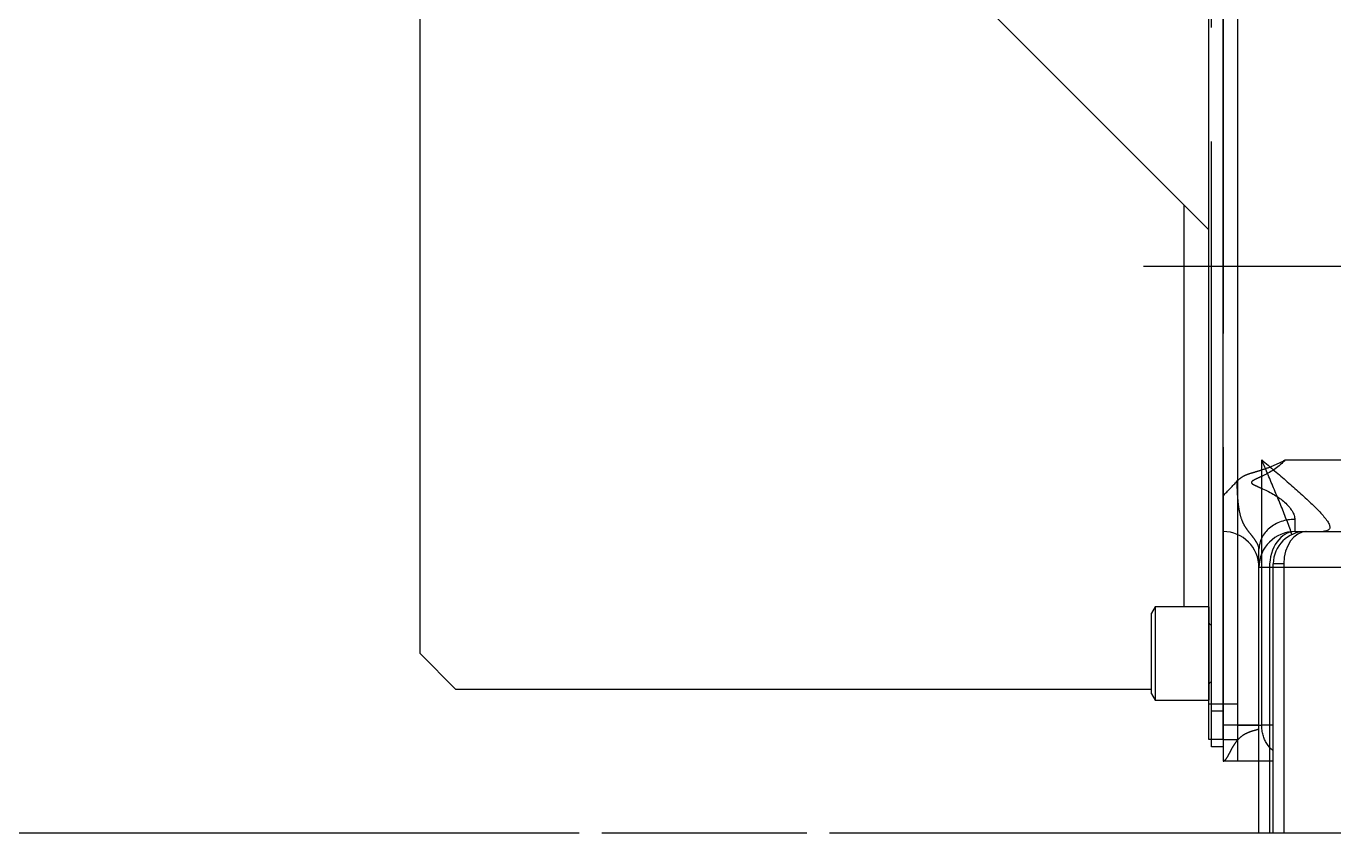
# Model space of a CAD drawing. Extents: x -2384 to 29887, y -2542 to 22350.
# Drawn here: x 4323.3 to 4505.7, y 992.5 to 1105 of the extents above; entities that cross this region are included whole.
import ezdxf

# ---------------------------------------------------------------- set-up
doc = ezdxf.new("R2010")
doc.units = 0
doc.header["$LTSCALE"] = 63.5
doc.header["$MEASUREMENT"] = 0
doc.linetypes.add('CENTER', pattern=[2, 1.25, -0.25, 0.25, -0.25])
doc.linetypes.add('PHANTOM', pattern=[2.5, 1.25, -0.25, 0.25, -0.25, 0.25, -0.25])
doc.layers.get('0').update_dxf_attribs({"linetype": 'CONTINUOUS'})
for name, color, linetype in [('$DDT_AUDIT_GENERATED_(407C)', 7, 'CONTINUOUS'), ('$DDT_AUDIT_GENERATED_(4084)', 7, 'CONTINUOUS'), ('$DDT_AUDIT_GENERATED_(780C)', 7, 'CONTINUOUS'), ('2', 2, 'CENTER'), ('4', 6, 'PHANTOM'), ('A290-7324-X804', 7, 'CONTINUOUS'), ('A290-7329-X201', 7, 'CONTINUOUS'), ('LIBRL_A6-BA-8X12', 7, 'CONTINUOUS')]:
    doc.layers.add(name, color=color, linetype=linetype)

# ---------------------------------------------------------------- blocks, each defined once
blk = doc.blocks.new('r2000ibSolutionArm-ev')
at = {"layer": '2'}
blk.add_line((-316.12, 79), (-283.76, 79), dxfattribs=at)
at = {"layer": '4'}
for p, q in [((-306.6, 17), (-306.6, 162)), ((-305, 42), (-305, 154)), ((-305, 149), (-305, 47)), ((-296.34, 52), (-257.55, 52)), ((-305, 47), (-305, 42)), ((-305, 42), (-305, 15)), ((-305, 17), (-305, 42)), ((-305, 17), (-305, 42)), ((-295, 43.69), (-295, 42)), ((-295, 42), (-267.93, 42)), ((-300, 37), (-300, 39.54)), ((-298.54, 37), (-300, 37)), ((-300, 0), (-300, 37)), ((-298.54, 37), (-298.54, 0)), ((-275, 37), (-298.54, 37)), ((-314.5, 31.5), (-315, 30.63)), ((-307, 31.5), (-314.5, 31.5)), ((-314.5, 31.5), (-314.5, 18.5)), ((-307, 31.5), (-307, 18.5)), ((-315, 19.37), (-315, 30.63)), ((-315, 19.37), (-314.5, 18.5)), ((-314.5, 18.5), (-307, 18.5)), ((-306.6, 17), (-305, 17)), ((-306.6, 12), (-306.6, 17)), ((-305, 15), (-305, 10)), ((-300, 15), (-305, 15)), ((-305, 12), (-306.6, 12)), ((-300, 10), (-305, 10)), ((-300, 0), (-298.54, 0)), ((-298.54, 0), (-275, 0))]:
    blk.add_line(p, q, dxfattribs=at)
for centre, radius, start, end in [((-338.98, 81.6), 48.49, 314.4802, 317.8507), ((-305, 37), 5, 0, 90), ((-295, 37), 5, 90, 180), ((-306.6, 29.4), 0.4, 180, 270), ((-306.6, 20.6), 0.4, 90, 180)]:
    blk.add_arc(centre, radius, start, end, dxfattribs=at)
for centre, major_axis, ratio, start_param, end_param in [((-295, 39.54), (5, 0), 0.830948, 1.570796, 3.141593), ((-295, 37), (0, 5), 0.707107, 0, 1.570796)]:
    blk.add_ellipse(centre, major_axis=major_axis, ratio=ratio, start_param=start_param, end_param=end_param, dxfattribs=at)
for points, knots in [([(-303.02, 49.06), (-302.82, 49.29), (-302.58, 49.48), (-302.18, 49.72), (-302.04, 49.8), (-301.76, 49.92), (-301.62, 49.97), (-301.19, 50.12), (-300.89, 50.21), (-300.3, 50.38), (-300.01, 50.47), (-299.13, 50.75), (-298.55, 50.95), (-297.42, 51.42), (-296.87, 51.69), (-296.34, 52)], [0, 0, 0, 0, 0.125, 0.125, 0.1875, 0.1875, 0.25, 0.25, 0.375, 0.375, 0.5, 0.5, 0.75, 0.75, 1, 1, 1, 1]), ([(-296.34, 52), (-297.18, 51.03), (-298.25, 50.34), (-299.68, 49.65), (-299.97, 49.52), (-300.4, 49.32), (-300.54, 49.25), (-300.82, 49.1), (-300.99, 49.03), (-301.07, 48.82), (-301.03, 48.74), (-300.91, 48.63), (-300.85, 48.59), (-300.64, 48.48), (-300.5, 48.41), (-300.07, 48.22), (-299.78, 48.09), (-298.35, 47.45), (-297.27, 46.84), (-295.57, 45.31), (-295, 44.41), (-295, 43.69)], [0, 0, 0, 0, 0.25, 0.25, 0.3125, 0.3125, 0.34375, 0.34375, 0.375, 0.375, 0.390625, 0.390625, 0.40625, 0.40625, 0.4375, 0.4375, 0.5, 0.5, 0.75, 0.75, 1, 1, 1, 1]), ([(-300, 39.54), (-300, 39.62), (-300.01, 39.72), (-300.07, 39.94), (-300.12, 40.07), (-300.24, 40.33), (-300.32, 40.48), (-300.52, 40.78), (-300.63, 40.95), (-300.83, 41.21), (-300.89, 41.3), (-301.04, 41.48), (-301.11, 41.58), (-301.34, 41.86), (-301.49, 42.05), (-301.78, 42.45), (-301.91, 42.65), (-302.14, 43.05), (-302.24, 43.26), (-302.49, 43.89), (-302.61, 44.32), (-302.75, 45.01), (-302.79, 45.24), (-302.86, 45.71), (-302.88, 45.95), (-302.93, 46.43), (-302.95, 46.67), (-302.98, 47.15), (-303, 47.4), (-303.03, 48.13), (-303.03, 48.6), (-303.02, 49.06)], [0, 0, 0, 0, 0.0625, 0.0625, 0.125, 0.125, 0.1875, 0.1875, 0.25, 0.25, 0.28125, 0.28125, 0.3125, 0.3125, 0.375, 0.375, 0.4375, 0.4375, 0.5, 0.5, 0.625, 0.625, 0.6875, 0.6875, 0.75, 0.75, 0.8125, 0.8125, 0.875, 0.875, 1, 1, 1, 1]), ([(-305, 10), (-304.97, 10), (-304.94, 10), (-304.88, 10.02), (-304.85, 10.04), (-304.76, 10.1), (-304.7, 10.15), (-304.51, 10.38), (-304.38, 10.6), (-304.16, 11.01), (-304.08, 11.17), (-303.91, 11.49), (-303.82, 11.66), (-303.62, 12.01), (-303.51, 12.2), (-303.27, 12.56), (-303.14, 12.74), (-302.85, 13.09), (-302.69, 13.25), (-302.34, 13.53), (-302.16, 13.66), (-301.8, 13.87), (-301.62, 13.95), (-301.27, 14.1), (-301.1, 14.15), (-300.8, 14.25), (-300.67, 14.29), (-300.43, 14.35), (-300.33, 14.38), (-300.08, 14.45), (-300, 14.48), (-300, 14.5)], [0, 0, 0, 0, 0.03125, 0.03125, 0.0625, 0.0625, 0.125, 0.125, 0.25, 0.25, 0.3125, 0.3125, 0.375, 0.375, 0.4375, 0.4375, 0.5, 0.5, 0.5625, 0.5625, 0.625, 0.625, 0.6875, 0.6875, 0.75, 0.75, 0.8125, 0.8125, 0.875, 0.875, 1, 1, 1, 1])]:
    blk.add_open_spline(points, degree=3, knots=knots, dxfattribs=at)

msp = doc.modelspace()

# ---------------------------------------------------------------- linework, layer by layer
at = {"layer": '$DDT_AUDIT_GENERATED_(407C)', "color": 6, "linetype": 'Continuous', "ltscale": 25.4}
for p, q in [((4488.28, 1010.55), (4488.28, 1124.55)), ((4490.28, 1010.55), (4490.28, 1124.55)), ((4488.28, 1005.55), (4488.28, 1010.55)), ((4488.28, 1010.55), (4490.28, 1010.55)), ((4490.28, 1010.55), (4490.28, 1005.55)), ((4490.28, 1005.55), (4488.28, 1005.55))]:
    msp.add_line(p, q, dxfattribs=at)
at = {"layer": '$DDT_AUDIT_GENERATED_(4084)', "color": 6, "linetype": 'Continuous', "ltscale": 25.4}
for p, q in [((4490.28, 1010.55), (4490.28, 1124.55)), ((4490.28, 1005.55), (4490.28, 1010.55)), ((4490.28, 1010.55), (4492.28, 1010.55)), ((4490.28, 1005.55), (4492.28, 1005.55))]:
    msp.add_line(p, q, dxfattribs=at)
at = {"layer": '$DDT_AUDIT_GENERATED_(780C)', "color": 6, "linetype": 'Continuous', "ltscale": 25.4}
msp.add_line((4488.28, 1076.61), (4452.31, 1112.58), dxfattribs=at)
for p, q in [((4378.28, 1017.55), (4378.28, 1209.85)), ((4378.28, 1017.55), (4383.28, 1012.55)), ((4480.28, 1012.55), (4383.28, 1012.55))]:
    msp.add_line(p, q)
at = {"layer": '4'}
for p in [(149.14, 992.55), (669.83, 992.55)]:
    msp.add_line(p, (6952.97, 992.55), dxfattribs=at)
at = {"layer": 'A290-7324-X804', "color": 6, "linetype": 'Continuous', "ltscale": 25.4}
msp.add_line((4484.78, 1080.11), (4484.78, 1024.05), dxfattribs=at)
at = {"layer": 'A290-7329-X201', "color": 6, "linetype": 'Continuous', "ltscale": 25.4}
for p, q in [((4492.28, 1141.55), (4492.28, 1007.55)), ((4495.66, 1007.55), (4495.66, 1044.55)), ((4501.78, 1034.55), (4501.93, 1034.55)), ((4497.28, 992.55), (4497.28, 1030.05)), ((4498.74, 1030.05), (4497.28, 1030.05)), ((4498.74, 1030.05), (4498.74, 992.55)), ((4492.28, 1007.55), (4495.66, 1007.55)), ((4492.28, 1007.55), (4492.28, 1002.55)), ((4497.28, 1007.55), (4495.66, 1007.55)), ((4497.28, 1002.55), (4492.28, 1002.55)), ((4497.28, 1002.55), (4492.28, 1002.55))]:
    msp.add_line(p, q, dxfattribs=at)
msp.add_arc((4501.78, 1030.05), 4.5, 90, 180, dxfattribs=at)
msp.add_ellipse((4501.93, 1030.05), major_axis=(0, -4.5), ratio=0.707107, start_param=3.141593, end_param=4.712389, dxfattribs=at)
for points, knots in [([(4495.66, 1044.55), (4496.26, 1044.04), (4496.86, 1043.52), (4498.05, 1042.5), (4498.64, 1042), (4499.8, 1040.99), (4500.36, 1040.49), (4501.19, 1039.75), (4501.47, 1039.5), (4502, 1039.01), (4502.26, 1038.76), (4503.02, 1038.04), (4503.49, 1037.57), (4504.12, 1036.89), (4504.31, 1036.67), (4504.64, 1036.25), (4504.79, 1036.05), (4505.02, 1035.67), (4505.1, 1035.5), (4505.15, 1035.27), (4505.16, 1035.19), (4505.15, 1035.06), (4505.14, 1035), (4505.08, 1034.89), (4505.04, 1034.84), (4504.94, 1034.76), (4504.88, 1034.72), (4504.66, 1034.63), (4504.47, 1034.59), (4504.24, 1034.57)], [0, 0, 0, 0, 0.125, 0.125, 0.25, 0.25, 0.375, 0.375, 0.4375, 0.4375, 0.5, 0.5, 0.625, 0.625, 0.6875, 0.6875, 0.75, 0.75, 0.8125, 0.8125, 0.84375, 0.84375, 0.875, 0.875, 0.90625, 0.90625, 0.9375, 0.9375, 1, 1, 1, 1]), ([(4499.92, 1034.02), (4499.89, 1034.11), (4499.86, 1034.2), (4499.6, 1034.93), (4499.35, 1035.6), (4498.83, 1036.94), (4498.56, 1037.62), (4498.01, 1038.98), (4497.72, 1039.67), (4497.14, 1041.05), (4496.85, 1041.75), (4496.25, 1043.15), (4495.96, 1043.85), (4495.66, 1044.55)], [0.3573171, 0.3573171, 0.3573171, 0.3573171, 0.375, 0.375, 0.5, 0.5, 0.625, 0.625, 0.75, 0.75, 0.875, 0.875, 1, 1, 1, 1]), ([(4497.28, 1003.97), (4497.23, 1004), (4497.19, 1004.03), (4496.86, 1004.33), (4496.59, 1004.63), (4496.26, 1005.16), (4496.15, 1005.35), (4495.98, 1005.75), (4495.9, 1005.96), (4495.78, 1006.39), (4495.73, 1006.62), (4495.67, 1007.08), (4495.66, 1007.31), (4495.66, 1007.55)], [0.608359, 0.608359, 0.608359, 0.608359, 0.625, 0.625, 0.75, 0.75, 0.8125, 0.8125, 0.875, 0.875, 0.9375, 0.9375, 1, 1, 1, 1])]:
    msp.add_open_spline(points, degree=3, knots=knots, dxfattribs=at)
at = {"layer": 'LIBRL_A6-BA-8X12', "color": 6, "linetype": 'Continuous', "ltscale": 25.4}
for p, q in [((4480.78, 1024.05), (4480.28, 1023.18)), ((4480.28, 1011.91), (4480.28, 1023.18)), ((4488.28, 1024.05), (4480.78, 1024.05)), ((4480.78, 1024.05), (4480.78, 1011.05)), ((4480.28, 1011.91), (4480.78, 1011.05)), ((4480.78, 1011.05), (4488.28, 1011.05))]:
    msp.add_line(p, q, dxfattribs=at)

# ---------------------------------------------------------------- block references
at = {"layer": '4'}
msp.add_blockref('r2000ibSolutionArm-ev', (4795.28, 992.55), dxfattribs=at)

doc.saveas('drawing.dxf')
